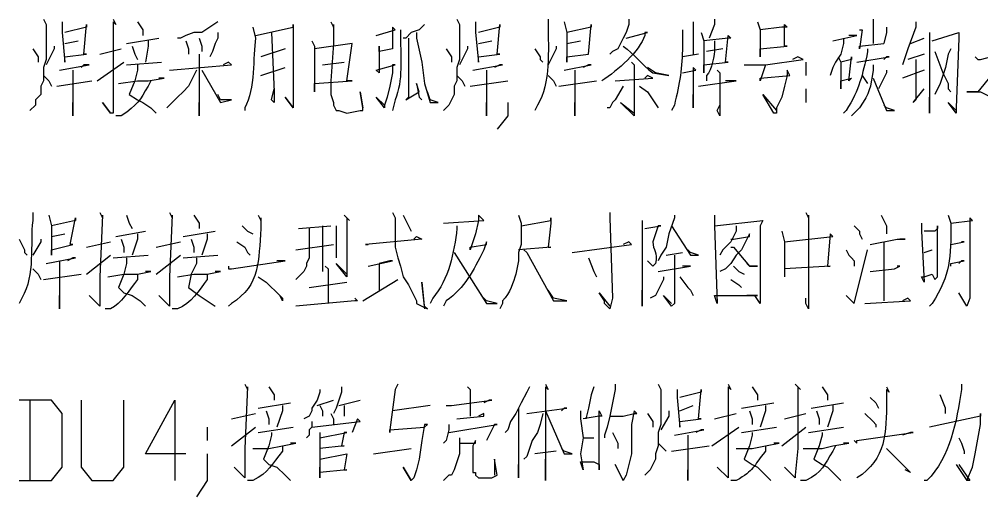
# Model space of a CAD drawing. Header units: millimetres. Extents: x -2210 to 6171, y -6737 to 5572.
# Drawn here: x 3926 to 4624, y 4319 to 4666 of the extents above; entities that cross this region are included whole.
import ezdxf

# ---------------------------------------------------------------- set-up
doc = ezdxf.new("R2010")
doc.units = ezdxf.units.MM
doc.layers.add('1', color=7, linetype='Continuous')

msp = doc.modelspace()

# ---------------------------------------------------------------- linework, layer by layer
at = {"layer": '1', "color": 0, "lineweight": 25}
for points in [[(3943.57, 4665.52), (3945.52, 4661.63), (3945.52, 4659.68), (3945.52, 4636.33), (3943.57, 4630.5), (3943.57, 4626.61), (3943.57, 4620.77), (3941.62, 4616.88), (3941.62, 4611.04), (3937.73, 4607.15), (3937.73, 4603.26), (3933.84, 4599.37)], [(3957.19, 4663.57), (3957.19, 4655.79), (3959.13, 4634.39), (3959.13, 4638.28), (3974.7, 4640.23), (3972.75, 4640.23), (3974.7, 4661.63), (3974.7, 4659.68), (3959.13, 4655.79)], [(3994.15, 4665.52), (3996.1, 4661.63), (3994.15, 4663.57), (3994.15, 4618.82), (3994.15, 4599.37), (3994.15, 4597.42), (3992.21, 4597.42), (3986.37, 4605.21), (3992.21, 4597.42)], [(4011.66, 4663.57), (4015.55, 4657.74), (4015.55, 4653.84)], [(4070.03, 4663.57), (4064.19, 4659.68), (4058.36, 4655.79), (4052.52, 4655.79), (4046.68, 4653.84), (4042.79, 4651.9), (4040.85, 4651.9)], [(4151.74, 4663.57), (4153.69, 4659.68), (4153.69, 4661.63), (4153.69, 4648.01), (4151.74, 4620.77), (4151.74, 4611.04), (4153.69, 4605.21), (4153.69, 4603.26), (4155.63, 4599.37), (4157.58, 4599.37), (4163.41, 4597.42), (4173.14, 4599.37), (4175.09, 4599.37), (4175.09, 4601.31), (4173.14, 4612.99), (4175.09, 4601.31)], [(4184.81, 4653.84), (4198.43, 4657.74), (4196.49, 4659.68), (4196.49, 4644.12), (4196.49, 4644.12), (4186.76, 4642.17), (4186.76, 4646.06), (4186.76, 4640.23), (4186.76, 4634.39), (4186.76, 4626.61), (4184.81, 4628.55), (4198.43, 4632.44), (4196.49, 4632.44), (4196.49, 4626.61), (4194.54, 4616.88), (4192.6, 4609.1), (4190.65, 4603.26), (4190.65, 4601.31), (4184.81, 4609.1), (4190.65, 4603.26)], [(4219.83, 4661.63), (4215.94, 4657.74), (4210.11, 4655.79), (4206.22, 4651.9), (4204.27, 4651.9)], [(4243.18, 4665.52), (4245.13, 4661.63), (4245.13, 4659.68), (4245.13, 4636.33), (4243.18, 4630.5), (4243.18, 4626.61), (4243.18, 4620.77), (4241.24, 4616.88), (4241.24, 4611.04), (4237.34, 4603.26), (4233.45, 4599.37)], [(4256.8, 4663.57), (4256.8, 4655.79), (4258.74, 4634.39), (4258.74, 4638.28), (4274.31, 4640.23), (4272.36, 4640.23), (4274.31, 4661.63), (4274.31, 4659.68), (4258.74, 4655.79)], [(4321, 4663.57), (4322.95, 4655.79), (4322.95, 4634.39), (4322.95, 4638.28), (4338.51, 4640.23), (4338.51, 4640.23), (4340.46, 4661.63), (4340.46, 4659.68), (4322.95, 4655.79)], [(4367.69, 4665.52), (4367.69, 4661.63), (4365.75, 4655.79), (4363.8, 4651.9), (4359.91, 4644.12), (4356.02, 4642.17), (4354.08, 4640.23)], [(4414.39, 4663.57), (4414.39, 4661.63), (4414.39, 4661.63), (4414.39, 4640.23)], [(4429.95, 4665.52), (4429.95, 4661.63), (4426.06, 4651.9)], [(4461.08, 4663.57), (4463.02, 4657.74), (4463.02, 4638.28), (4463.02, 4644.12), (4482.48, 4646.06), (4480.53, 4646.06), (4480.53, 4659.68), (4480.53, 4661.63), (4482.48, 4659.68), (4478.59, 4659.68), (4463.02, 4657.74)], [(4544.74, 4665.52), (4544.74, 4663.57), (4544.74, 4661.63), (4544.74, 4648.01)], [(4554.46, 4659.68), (4554.46, 4657.74), (4554.46, 4655.79), (4552.52, 4648.01)], [(4575.87, 4663.57), (4575.87, 4659.68), (4570.03, 4644.12), (4568.08, 4638.28), (4566.14, 4632.44)], [(4070.03, 4655.79), (4070.03, 4651.9), (4068.08, 4648.01), (4066.14, 4642.17), (4064.19, 4638.28)], [(4108.94, 4655.79), (4110.88, 4612.99), (4110.88, 4605.21), (4108.94, 4607.15), (4110.88, 4614.93)], [(4214, 4655.79), (4214, 4651.9), (4217.89, 4634.39), (4219.83, 4618.82), (4223.73, 4605.21), (4229.56, 4605.21), (4223.73, 4607.15), (4221.78, 4612.99)], [(4420.22, 4655.79), (4422.17, 4649.95), (4422.17, 4626.61), (4422.17, 4632.44), (4439.68, 4634.39), (4437.73, 4634.39), (4439.68, 4653.84), (4441.62, 4651.9), (4439.68, 4651.9), (4422.17, 4649.95)], [(4515.55, 4649.95), (4533.06, 4653.84), (4531.12, 4653.84), (4529.17, 4653.84), (4527.23, 4653.84)], [(4535.01, 4657.74), (4536.95, 4657.74), (4535.01, 4644.12), (4535.01, 4646.06), (4552.52, 4648.01)], [(4585.59, 4655.79), (4585.59, 4649.95), (4585.59, 4597.42), (4585.59, 4601.31), (4585.59, 4609.1)], [(4587.54, 4649.95), (4606.99, 4655.79), (4606.99, 4655.79), (4606.99, 4651.9), (4605.05, 4601.31), (4605.05, 4599.37), (4605.05, 4597.42), (4599.21, 4605.21), (4605.05, 4599.37)], [(3951.35, 4646.06), (3951.35, 4644.12), (3945.52, 4632.44)], [(3959.13, 4648.01), (3968.86, 4649.95)], [(4003.88, 4648.01), (4027.23, 4651.9)], [(4007.77, 4646.06), (4009.72, 4640.23), (4011.66, 4636.33)], [(4019.45, 4649.95), (4019.45, 4646.06), (4017.5, 4634.39)], [(4046.68, 4649.95), (4048.63, 4644.12), (4048.63, 4640.23)], [(4056.41, 4651.9), (4058.36, 4646.06), (4058.36, 4642.17)], [(4138.12, 4649.95), (4140.07, 4646.06), (4140.07, 4638.28), (4140.07, 4624.66), (4140.07, 4612.99), (4140.07, 4618.82), (4167.31, 4620.77), (4163.41, 4620.77), (4167.31, 4648.01), (4167.31, 4648.01), (4140.07, 4644.12)], [(4208.16, 4651.9), (4208.16, 4609.1), (4206.22, 4607.15), (4215.94, 4612.99), (4214, 4618.82), (4215.94, 4609.1), (4217.89, 4607.15)], [(4250.96, 4646.06), (4250.96, 4644.12), (4245.13, 4632.44)], [(4258.74, 4648.01), (4268.47, 4649.95)], [(4315.17, 4646.06), (4315.17, 4644.12), (4309.33, 4632.44)], [(4322.95, 4648.01), (4332.67, 4649.95)], [(4523.34, 4651.9), (4523.34, 4648.01), (4521.39, 4640.23), (4517.5, 4634.39), (4515.55, 4630.5), (4513.61, 4624.66)], [(4571.97, 4648.01), (4581.7, 4651.9)], [(4618.67, 4638.28), (4620.61, 4636.33), (4622.56, 4636.33), (4651.74, 4644.12), (4649.8, 4646.06), (4630.34, 4624.66), (4620.61, 4612.99), (4616.72, 4612.99), (4612.83, 4612.99), (4616.72, 4612.99), (4622.56, 4612.99), (4630.34, 4609.1), (4632.29, 4609.1), (4640.07, 4605.21), (4647.85, 4601.31), (4649.8, 4601.31), (4659.52, 4605.21), (4649.8, 4601.31), (4645.9, 4603.26)], [(3935.79, 4644.12), (3939.68, 4638.28), (3939.68, 4636.33), (3939.68, 4634.39)], [(3984.43, 4640.23), (3999.99, 4644.12)], [(4056.41, 4640.23), (4056.41, 4638.28), (4056.41, 4595.48), (4056.41, 4599.37), (4056.41, 4605.21)], [(4118.67, 4644.12), (4101.16, 4638.28)], [(4235.4, 4644.12), (4239.29, 4638.28), (4239.29, 4636.33), (4239.29, 4634.39)], [(4299.6, 4644.12), (4303.49, 4638.28), (4303.49, 4636.33), (4305.44, 4634.39)], [(4418.28, 4640.23), (4406.6, 4638.28)], [(4435.79, 4644.12), (4424.11, 4642.17)], [(4451.35, 4632.44), (4455.24, 4632.44), (4466.92, 4632.44), (4494.15, 4636.33), (4490.26, 4638.28), (4486.37, 4636.33)], [(4519.45, 4638.28), (4521.39, 4634.39), (4521.39, 4614.93), (4521.39, 4620.77), (4529.17, 4622.72), (4527.23, 4620.77), (4529.17, 4638.28), (4529.17, 4636.33), (4521.39, 4634.39)], [(4533.06, 4634.39), (4556.41, 4638.28), (4554.46, 4638.28), (4552.52, 4636.33)], [(4581.7, 4640.23), (4570.03, 4636.33)], [(4601.16, 4644.12), (4599.21, 4640.23), (4597.27, 4630.5), (4593.38, 4618.82), (4589.48, 4611.04)], [(4589.48, 4642.17), (4595.32, 4626.61), (4595.32, 4626.61), (4599.21, 4618.82), (4599.21, 4614.93), (4601.16, 4612.99)], [(3955.24, 4628.55), (3976.64, 4632.44), (3972.75, 4632.44), (3970.81, 4630.5)], [(3982.48, 4620.77), (4001.94, 4634.39)], [(4003.88, 4632.44), (4029.17, 4634.39)], [(4011.66, 4632.44), (4011.66, 4628.55), (4009.72, 4620.77), (4005.83, 4611.04), (4011.66, 4607.15), (4015.55, 4605.21), (4021.39, 4601.31), (4025.28, 4597.42)], [(4035.01, 4628.55), (4079.76, 4632.44), (4077.81, 4634.39), (4073.92, 4632.44)], [(4145.9, 4632.44), (4161.47, 4634.39)], [(4254.85, 4628.55), (4276.25, 4632.44), (4274.31, 4632.44), (4270.42, 4630.5)], [(4321, 4628.55), (4340.46, 4632.44), (4338.51, 4632.44), (4334.62, 4630.5)], [(4371.59, 4632.44), (4371.59, 4595.48), (4361.86, 4605.21), (4371.59, 4597.42)], [(4369.64, 4634.39), (4371.59, 4632.44)], [(4466.92, 4632.44), (4463.02, 4620.77), (4463.02, 4622.72), (4484.43, 4624.66), (4482.48, 4628.55), (4482.48, 4624.66), (4480.53, 4616.88), (4478.59, 4609.1), (4476.64, 4605.21), (4474.7, 4601.31), (4474.7, 4597.42), (4472.75, 4597.42), (4464.97, 4611.04), (4474.7, 4599.37)], [(4496.1, 4634.39), (4496.1, 4624.66)], [(4575.87, 4636.33), (4575.87, 4607.15), (4573.92, 4605.21), (4581.7, 4614.93)], [(3943.57, 4624.66), (3947.46, 4620.77), (3949.41, 4616.88)], [(3964.97, 4628.55), (3964.97, 4595.48), (3964.97, 4601.31), (3964.97, 4605.21)], [(4054.46, 4628.55), (4050.57, 4620.77), (4048.63, 4616.88), (4044.74, 4612.99), (4040.85, 4609.1), (4033.06, 4601.31)], [(4058.36, 4628.55), (4071.97, 4605.21), (4079.76, 4607.15), (4071.97, 4607.15), (4070.03, 4611.04)], [(4101.16, 4624.66), (4118.67, 4630.5)], [(4243.18, 4624.66), (4247.07, 4620.77), (4249.02, 4616.88)], [(4264.58, 4628.55), (4264.58, 4595.48), (4264.58, 4605.21)], [(4309.33, 4624.66), (4313.22, 4620.77), (4315.17, 4616.88)], [(4328.78, 4628.55), (4328.78, 4595.48), (4328.78, 4605.21)], [(4357.97, 4620.77), (4385.2, 4622.72), (4381.31, 4624.66), (4379.37, 4622.72)], [(4406.6, 4626.61), (4416.33, 4628.55), (4414.39, 4630.5), (4414.39, 4601.31), (4414.39, 4605.21), (4414.39, 4611.04)], [(4431.9, 4628.55), (4433.84, 4626.61), (4433.84, 4595.48), (4431.9, 4599.37), (4433.84, 4603.26)], [(4536.95, 4624.66), (4540.85, 4618.82)], [(4554.46, 4628.55), (4554.46, 4626.61), (4548.63, 4614.93)], [(4581.7, 4628.55), (4566.14, 4622.72)], [(3953.3, 4616.88), (3978.59, 4620.77)], [(3998.04, 4618.82), (4011.66, 4620.77), (4019.45, 4620.77), (4031.12, 4622.72), (4029.17, 4622.72), (4027.23, 4622.72)], [(4252.91, 4616.88), (4280.15, 4620.77)], [(4317.11, 4616.88), (4344.35, 4620.77)], [(4418.28, 4616.88), (4445.52, 4620.77), (4441.62, 4620.77), (4437.73, 4620.77)], [(4544.74, 4622.72), (4554.46, 4599.37), (4560.3, 4599.37), (4554.46, 4601.31), (4552.52, 4603.26)], [(4363.8, 4616.88), (4357.97, 4607.15), (4356.02, 4605.21), (4354.08, 4601.31), (4352.13, 4601.31), (4352.13, 4601.31)], [(4375.48, 4616.88), (4381.31, 4612.99), (4385.2, 4607.15), (4389.09, 4601.31)], [(4496.1, 4614.93), (4496.1, 4605.21)], [(4280.15, 4605.21), (4280.15, 4595.48), (4272.36, 4585.75)], [(3947.46, 4523.49), (3949.41, 4515.71), (3949.41, 4494.31), (3949.41, 4498.2), (3964.97, 4502.09), (3963.02, 4502.09), (3966.92, 4521.55), (3966.92, 4519.6), (3949.41, 4515.71)], [(3984.43, 4525.44), (3986.37, 4521.55), (3986.37, 4523.49), (3984.43, 4478.75), (3984.43, 4459.29), (3984.43, 4457.35), (3976.64, 4465.13), (3984.43, 4457.35)], [(4003.88, 4523.49), (4005.83, 4517.66), (4007.77, 4513.77)], [(4035.01, 4525.44), (4036.95, 4521.55), (4036.95, 4523.49), (4035.01, 4478.75), (4035.01, 4459.29), (4035.01, 4457.35), (4027.23, 4465.13), (4035.01, 4457.35)], [(4052.52, 4523.49), (4056.41, 4517.66), (4056.41, 4513.77)], [(4161.47, 4523.49), (4165.36, 4519.6), (4163.41, 4521.55), (4163.41, 4478.75), (4155.63, 4488.47), (4163.41, 4480.69)], [(4196.49, 4525.44), (4198.43, 4521.55), (4198.43, 4515.71), (4198.43, 4507.93), (4198.43, 4500.15), (4200.38, 4492.37), (4202.32, 4486.53), (4204.27, 4478.75), (4208.16, 4472.91), (4212.05, 4465.13), (4214, 4461.24), (4214, 4459.29), (4217.89, 4457.35), (4221.78, 4455.4), (4219.83, 4457.35), (4217.89, 4474.86), (4219.83, 4455.4)], [(4204.27, 4523.49), (4206.22, 4519.6), (4208.16, 4515.71), (4210.11, 4511.82)], [(4289.87, 4515.71), (4311.27, 4519.6), (4311.27, 4521.55), (4311.27, 4517.66), (4309.33, 4500.15), (4311.27, 4500.15), (4311.27, 4500.15), (4287.93, 4498.2)], [(4354.08, 4525.44), (4354.08, 4521.55), (4356.02, 4463.18), (4356.02, 4463.18), (4354.08, 4455.4), (4350.18, 4459.29), (4350.18, 4461.24), (4346.29, 4467.07), (4354.08, 4457.35)], [(4400.77, 4523.49), (4400.77, 4521.55), (4396.88, 4509.88), (4394.93, 4500.15), (4391.04, 4494.31), (4389.09, 4490.42)], [(4429.95, 4523.49), (4429.95, 4515.71), (4431.9, 4459.29), (4429.95, 4465.13), (4461.08, 4465.13), (4459.13, 4465.13), (4453.3, 4465.13)], [(4496.1, 4525.44), (4498.04, 4521.55), (4498.04, 4523.49), (4498.04, 4455.4), (4496.1, 4459.29), (4496.1, 4463.18)], [(4550.57, 4523.49), (4552.52, 4519.6), (4554.46, 4515.71), (4554.46, 4513.77), (4554.46, 4509.88)], [(4601.16, 4517.66), (4601.16, 4517.66), (4616.72, 4519.6), (4614.78, 4521.55), (4614.78, 4517.66), (4614.78, 4476.8), (4614.78, 4463.18), (4612.83, 4457.35), (4606.99, 4467.07)], [(4087.54, 4515.71), (4087.54, 4515.71), (4091.43, 4511.82), (4095.32, 4509.88)], [(4136.18, 4513.77), (4136.18, 4496.26), (4136.18, 4492.37), (4134.23, 4488.47), (4134.23, 4486.53), (4132.29, 4482.64), (4130.34, 4480.69), (4128.39, 4478.75), (4126.45, 4476.8)], [(4128.39, 4513.77), (4151.74, 4515.71)], [(4145.9, 4515.71), (4145.9, 4482.64)], [(4155.63, 4515.71), (4155.63, 4492.37)], [(4377.42, 4519.6), (4377.42, 4457.35), (4377.42, 4463.18), (4377.42, 4469.02)], [(4398.82, 4515.71), (4412.44, 4494.31), (4418.28, 4494.31), (4412.44, 4496.26), (4410.5, 4498.2)], [(4429.95, 4515.71), (4464.97, 4519.6), (4464.97, 4519.6), (4463.02, 4515.71), (4463.02, 4465.13), (4463.02, 4459.29), (4459.13, 4465.13)], [(4445.52, 4515.71), (4445.52, 4511.82), (4441.62, 4504.04), (4435.79, 4498.2), (4433.84, 4494.31)], [(4531.12, 4515.71), (4535.01, 4511.82), (4535.01, 4509.88), (4536.95, 4505.98)], [(4579.76, 4517.66), (4579.76, 4511.82), (4581.7, 4474.86), (4579.76, 4478.75), (4581.7, 4478.75), (4587.54, 4480.69), (4589.48, 4476.8), (4591.43, 4478.75), (4591.43, 4496.26), (4591.43, 4515.71), (4591.43, 4513.77), (4589.48, 4511.82), (4581.7, 4511.82)], [(3926.06, 4505.98), (3929.95, 4498.2), (3929.95, 4496.26), (3931.9, 4494.31)], [(3941.62, 4505.98), (3941.62, 4504.04), (3935.79, 4494.31)], [(3949.41, 4507.93), (3959.13, 4509.88)], [(3996.1, 4507.93), (4017.5, 4511.82)], [(3999.99, 4505.98), (4001.94, 4500.15), (4001.94, 4496.26)], [(4011.66, 4509.88), (4011.66, 4505.98), (4007.77, 4494.31)], [(4044.74, 4507.93), (4068.08, 4511.82)], [(4050.57, 4505.98), (4052.52, 4500.15), (4052.52, 4496.26)], [(4062.25, 4509.88), (4062.25, 4505.98), (4058.36, 4494.31)], [(4212.05, 4505.98), (4214, 4507.93), (4217.89, 4505.98), (4177.03, 4502.09), (4178.98, 4502.09)], [(4441.62, 4505.98), (4443.57, 4505.98), (4455.24, 4507.93), (4455.24, 4509.88), (4449.41, 4498.2), (4445.52, 4494.31), (4441.62, 4488.47), (4437.73, 4484.58), (4433.84, 4482.64)], [(4478.59, 4511.82), (4480.53, 4504.04), (4480.53, 4484.58), (4480.53, 4478.75)], [(4480.53, 4504.04), (4515.55, 4507.93), (4513.61, 4509.88), (4511.66, 4486.53), (4513.61, 4486.53), (4480.53, 4484.58)], [(4542.79, 4502.09), (4562.25, 4505.98), (4568.08, 4505.98), (4566.14, 4505.98), (4564.19, 4505.98)], [(3974.7, 4500.15), (3992.21, 4504.04)], [(4025.28, 4500.15), (4042.79, 4504.04)], [(4083.65, 4504.04), (4089.48, 4500.15), (4091.43, 4496.26), (4093.38, 4494.31)], [(4126.45, 4498.2), (4153.69, 4502.09)], [(4326.84, 4496.26), (4369.64, 4502.09), (4367.69, 4504.04), (4363.8, 4502.09)], [(4441.62, 4500.15), (4443.57, 4500.15), (4455.24, 4486.53), (4461.08, 4486.53), (4455.24, 4486.53), (4453.3, 4488.47)], [(4552.52, 4504.04), (4552.52, 4461.24)], [(4601.16, 4502.09), (4601.16, 4502.09), (4610.88, 4504.04), (4610.88, 4504.04), (4608.94, 4504.04)], [(3945.52, 4488.47), (3966.92, 4492.37), (3964.97, 4492.37), (3961.08, 4490.42)], [(3974.7, 4480.69), (3992.21, 4494.31)], [(3994.15, 4492.37), (4019.45, 4494.31)], [(4003.88, 4492.37), (4003.88, 4488.47), (4001.94, 4480.69), (3998.04, 4470.96), (4001.94, 4467.07), (4007.77, 4465.13), (4013.61, 4461.24), (4017.5, 4457.35)], [(4025.28, 4480.69), (4042.79, 4494.31)], [(4044.74, 4492.37), (4070.03, 4494.31)], [(4054.46, 4492.37), (4054.46, 4488.47), (4050.57, 4480.69), (4048.63, 4470.96), (4056.41, 4465.13), (4062.25, 4461.24), (4068.08, 4457.35)], [(4241.24, 4496.26), (4264.58, 4459.29), (4272.36, 4459.29), (4264.58, 4461.24), (4264.58, 4461.24), (4260.69, 4465.13)], [(4291.82, 4498.2), (4293.76, 4496.26), (4313.22, 4461.24), (4313.22, 4461.24), (4322.95, 4461.24), (4322.95, 4461.24), (4313.22, 4463.18), (4309.33, 4469.02)], [(4338.51, 4492.37), (4342.4, 4482.64), (4344.35, 4478.75)], [(4400.77, 4494.31), (4400.77, 4463.18), (4400.77, 4459.29), (4398.82, 4457.35), (4392.99, 4465.13), (4398.82, 4459.29)], [(4394.93, 4494.31), (4406.6, 4496.26)], [(4525.28, 4498.2), (4527.23, 4494.31), (4529.17, 4492.37), (4531.12, 4490.42), (4531.12, 4486.53)], [(4525.28, 4465.13), (4531.12, 4459.29), (4540.85, 4498.2)], [(4581.7, 4496.26), (4587.54, 4498.2), (4587.54, 4498.2)], [(3955.24, 4490.42), (3955.24, 4455.4), (3955.24, 4465.13)], [(4077.81, 4486.53), (4077.81, 4484.58), (4079.76, 4484.58), (4118.67, 4490.42), (4116.72, 4490.42), (4112.83, 4490.42)], [(4147.85, 4486.53), (4149.8, 4484.58), (4149.8, 4459.29)], [(4178.98, 4486.53), (4196.49, 4490.42), (4194.54, 4490.42), (4186.76, 4488.47), (4186.76, 4484.58), (4186.76, 4469.02)], [(4389.09, 4482.64), (4412.44, 4486.53), (4410.5, 4486.53), (4406.6, 4486.53)], [(4443.57, 4486.53), (4447.46, 4482.64), (4451.35, 4480.69)], [(4542.79, 4482.64), (4560.3, 4484.58), (4564.19, 4486.53), (4562.25, 4486.53)], [(4601.16, 4486.53), (4601.16, 4488.47), (4610.88, 4490.42), (4608.94, 4490.42), (4606.99, 4488.47)], [(3935.79, 4484.58), (3939.68, 4480.69), (3941.62, 4476.8)], [(3943.57, 4476.8), (3970.81, 4480.69)], [(3990.26, 4478.75), (4001.94, 4480.69), (4011.66, 4480.69), (4021.39, 4482.64), (4021.39, 4482.64), (4017.5, 4482.64)], [(4040.85, 4478.75), (4052.52, 4480.69), (4062.25, 4480.69), (4071.97, 4482.64), (4071.97, 4482.64), (4068.08, 4482.64)], [(4099.21, 4478.75), (4105.05, 4474.86), (4114.78, 4465.13), (4116.72, 4463.18), (4116.72, 4461.24), (4114.78, 4465.13)], [(4392.99, 4478.75), (4392.99, 4476.8), (4389.09, 4469.02), (4387.15, 4465.13), (4383.26, 4463.18)], [(4404.66, 4478.75), (4410.5, 4470.96), (4412.44, 4469.02), (4414.39, 4465.13)], [(4136.18, 4470.96), (4163.41, 4474.86)], [(4175.09, 4461.24), (4200.38, 4476.8)], [(4441.62, 4476.8), (4447.46, 4472.91), (4449.41, 4470.96)], [(4169.25, 4463.18), (4171.2, 4461.24), (4169.25, 4461.24), (4126.45, 4457.35)], [(4538.9, 4459.29), (4571.97, 4461.24), (4570.03, 4463.18), (4566.14, 4461.24)], [(4089.48, 4400.93), (4091.43, 4397.03), (4091.43, 4398.98), (4089.48, 4354.23), (4089.48, 4334.78), (4089.48, 4332.83), (4089.48, 4332.83), (4081.7, 4340.61), (4089.48, 4332.83)], [(4106.99, 4398.98), (4110.88, 4393.14), (4110.88, 4389.25)], [(4143.96, 4397.03), (4143.96, 4395.09), (4142.01, 4389.25), (4138.12, 4383.42), (4138.12, 4381.47), (4136.18, 4377.58), (4132.29, 4375.63)], [(4159.52, 4398.98), (4159.52, 4395.09), (4157.58, 4389.25), (4155.63, 4383.42), (4153.69, 4379.52)], [(4200.38, 4400.93), (4198.43, 4397.03), (4194.54, 4367.85), (4194.54, 4365.91), (4194.54, 4367.85), (4219.83, 4369.8), (4221.78, 4371.74), (4219.83, 4371.74), (4217.89, 4360.07), (4215.94, 4346.45), (4214, 4338.67), (4212.05, 4332.83), (4210.11, 4330.89), (4204.27, 4340.61), (4210.11, 4330.89)], [(4250.96, 4398.98), (4252.91, 4397.03), (4252.91, 4377.58)], [(4295.71, 4398.98), (4293.76, 4395.09), (4289.87, 4387.31), (4285.98, 4379.52), (4282.09, 4373.69), (4280.15, 4367.85), (4278.2, 4365.91)], [(4307.38, 4400.93), (4309.33, 4397.03), (4307.38, 4398.98), (4307.38, 4330.89), (4307.38, 4346.45)], [(4342.4, 4398.98), (4340.46, 4393.14), (4338.51, 4383.42), (4336.57, 4375.63)], [(4357.97, 4400.93), (4357.97, 4397.03), (4356.02, 4387.31), (4354.08, 4377.58), (4352.13, 4369.8), (4350.18, 4363.96), (4350.18, 4362.02)], [(4389.09, 4400.93), (4391.04, 4397.03), (4391.04, 4395.09), (4391.04, 4371.74), (4389.09, 4365.91), (4389.09, 4362.02), (4389.09, 4356.18), (4387.15, 4350.34), (4387.15, 4346.45), (4383.26, 4338.67), (4379.37, 4334.78)], [(4402.71, 4397.03), (4402.71, 4391.2), (4404.66, 4369.8), (4404.66, 4373.69), (4420.22, 4375.63), (4418.28, 4375.63), (4420.22, 4397.03), (4420.22, 4395.09), (4404.66, 4391.2)], [(4439.68, 4400.93), (4441.62, 4397.03), (4439.68, 4398.98), (4439.68, 4354.23), (4439.68, 4334.78), (4439.68, 4332.83), (4431.9, 4340.61), (4439.68, 4332.83)], [(4457.19, 4398.98), (4461.08, 4393.14), (4461.08, 4389.25)], [(4488.32, 4400.93), (4492.21, 4397.03), (4490.26, 4398.98), (4490.26, 4354.23), (4488.32, 4334.78), (4488.32, 4332.83), (4480.53, 4340.61), (4488.32, 4332.83)], [(4507.77, 4398.98), (4511.66, 4393.14), (4511.66, 4389.25)], [(3926.06, 4330.89), (3949.41, 4330.89), (3957.19, 4340.61), (3957.19, 4379.52), (3949.41, 4389.25), (3926.06, 4389.25)], [(3933.84, 4389.25), (3933.84, 4330.89)], [(3970.81, 4389.25), (3970.81, 4340.61), (3978.59, 4330.89), (3994.15, 4330.89), (4001.94, 4340.61), (4001.94, 4389.25)], [(4046.68, 4350.34), (4017.5, 4350.34), (4038.9, 4389.25), (4038.9, 4330.89)], [(4099.21, 4383.42), (4122.56, 4387.31)], [(4142.01, 4385.36), (4153.69, 4389.25)], [(4157.58, 4385.36), (4173.14, 4389.25)], [(4235.4, 4385.36), (4239.29, 4385.36), (4268.47, 4389.25), (4266.53, 4389.25), (4262.64, 4387.31)], [(4449.41, 4383.42), (4472.75, 4387.31)], [(4499.99, 4383.42), (4523.34, 4387.31)], [(4542.79, 4391.2), (4542.79, 4391.2), (4546.68, 4387.31), (4548.63, 4383.42)], [(4597.27, 4379.52), (4597.27, 4383.42), (4593.38, 4393.14)], [(4105.05, 4381.47), (4106.99, 4375.63), (4106.99, 4371.74)], [(4116.72, 4385.36), (4116.72, 4381.47), (4112.83, 4369.8)], [(4143.96, 4385.36), (4145.9, 4381.47), (4145.9, 4377.58)], [(4161.47, 4385.36), (4161.47, 4381.47), (4161.47, 4377.58)], [(4223.73, 4385.36), (4196.49, 4381.47)], [(4287.93, 4383.42), (4287.93, 4332.83), (4287.93, 4336.72), (4287.93, 4342.56)], [(4293.76, 4379.52), (4322.95, 4383.42), (4321, 4383.42), (4319.06, 4381.47)], [(4307.38, 4381.47), (4321, 4350.34), (4326.84, 4350.34), (4326.84, 4350.34), (4321, 4352.29), (4319.06, 4354.23)], [(4332.67, 4381.47), (4332.67, 4375.63), (4334.62, 4362.02), (4332.67, 4350.34), (4334.62, 4338.67), (4332.67, 4344.51), (4342.4, 4344.51), (4346.29, 4342.56), (4346.29, 4338.67), (4346.29, 4354.23), (4346.29, 4377.58), (4346.29, 4381.47), (4348.24, 4377.58), (4346.29, 4377.58), (4334.62, 4375.63)], [(4354.08, 4377.58), (4363.8, 4377.58), (4371.59, 4379.52), (4373.53, 4379.52), (4371.59, 4381.47), (4369.64, 4371.74), (4369.64, 4362.02), (4369.64, 4350.34), (4367.69, 4342.56), (4365.75, 4334.78), (4363.8, 4330.89), (4357.97, 4342.56), (4363.8, 4330.89)], [(4396.88, 4381.47), (4396.88, 4377.58), (4391.04, 4367.85)], [(4404.66, 4381.47), (4414.39, 4385.36)], [(4455.24, 4381.47), (4457.19, 4375.63), (4457.19, 4371.74)], [(4466.92, 4385.36), (4466.92, 4381.47), (4463.02, 4369.8)], [(4503.88, 4381.47), (4505.83, 4375.63), (4505.83, 4371.74)], [(4515.55, 4385.36), (4515.55, 4381.47), (4511.66, 4369.8)], [(4079.76, 4375.63), (4097.27, 4379.52)], [(4138.12, 4373.69), (4138.12, 4369.8), (4136.18, 4367.85), (4136.18, 4363.96), (4134.23, 4362.02)], [(4138.12, 4369.8), (4173.14, 4373.69), (4171.2, 4375.63), (4167.31, 4365.91)], [(4151.74, 4379.52), (4153.69, 4375.63), (4153.69, 4371.74)], [(4243.18, 4375.63), (4262.64, 4377.58), (4262.64, 4379.52), (4258.74, 4377.58)], [(4305.44, 4379.52), (4303.49, 4371.74), (4301.55, 4365.91), (4297.66, 4360.07), (4295.71, 4354.23), (4293.76, 4348.4), (4291.82, 4346.45)], [(4381.31, 4379.52), (4385.2, 4373.69), (4385.2, 4371.74), (4385.2, 4369.8)], [(4429.95, 4375.63), (4445.52, 4379.52)], [(4480.53, 4375.63), (4496.1, 4379.52)], [(4538.9, 4379.52), (4544.74, 4373.69), (4546.68, 4371.74), (4546.68, 4369.8)], [(4605.05, 4342.56), (4612.83, 4330.89), (4612.83, 4330.89), (4616.72, 4340.61), (4618.67, 4350.34), (4622.56, 4371.74), (4622.56, 4379.52), (4622.56, 4377.58), (4585.59, 4369.8)], [(4062.25, 4369.8), (4062.25, 4360.07)], [(4079.76, 4356.18), (4097.27, 4369.8)], [(4099.21, 4365.91), (4124.5, 4369.8)], [(4237.34, 4371.74), (4237.34, 4367.85), (4235.4, 4360.07), (4233.45, 4358.12)], [(4237.34, 4365.91), (4272.36, 4371.74), (4270.42, 4371.74), (4264.58, 4360.07)], [(4400.77, 4363.96), (4422.17, 4367.85), (4420.22, 4367.85), (4416.33, 4365.91)], [(4428.01, 4356.18), (4447.46, 4369.8)], [(4449.41, 4365.91), (4474.7, 4369.8)], [(4478.59, 4356.18), (4496.1, 4369.8)], [(4498.04, 4365.91), (4523.34, 4369.8)], [(4108.94, 4365.91), (4108.94, 4363.96), (4106.99, 4356.18), (4103.1, 4346.45), (4106.99, 4342.56), (4112.83, 4340.61), (4118.67, 4334.78), (4122.56, 4330.89)], [(4143.96, 4365.91), (4143.96, 4363.96), (4143.96, 4350.34), (4143.96, 4332.83), (4143.96, 4334.78), (4143.96, 4340.61)], [(4143.96, 4362.02), (4163.41, 4365.91), (4161.47, 4365.91), (4159.52, 4356.18), (4161.47, 4356.18), (4143.96, 4354.23)], [(4245.13, 4362.02), (4245.13, 4358.12), (4245.13, 4350.34), (4243.18, 4344.51), (4241.24, 4338.67), (4239.29, 4334.78), (4237.34, 4334.78), (4233.45, 4330.89)], [(4245.13, 4358.12), (4256.8, 4358.12), (4256.8, 4360.07), (4254.85, 4356.18), (4254.85, 4336.72), (4256.8, 4336.72), (4256.8, 4334.78), (4258.74, 4332.83), (4260.69, 4332.83), (4266.53, 4332.83), (4268.47, 4332.83), (4272.36, 4334.78), (4270.42, 4346.45), (4270.42, 4334.78)], [(4334.62, 4362.02), (4342.4, 4362.02)], [(4356.02, 4365.91), (4359.91, 4358.12), (4359.91, 4356.18), (4359.91, 4354.23)], [(4410.5, 4363.96), (4410.5, 4330.89), (4410.5, 4334.78), (4410.5, 4338.67)], [(4457.19, 4365.91), (4457.19, 4363.96), (4455.24, 4356.18), (4451.35, 4346.45), (4457.19, 4342.56), (4461.08, 4340.61), (4466.92, 4334.78), (4470.81, 4330.89)], [(4507.77, 4365.91), (4507.77, 4363.96), (4505.83, 4356.18), (4501.94, 4346.45), (4507.77, 4342.56), (4511.66, 4340.61), (4517.5, 4334.78), (4521.39, 4330.89)], [(4531.12, 4360.07), (4533.06, 4358.12), (4533.06, 4360.07), (4573.92, 4365.91), (4571.97, 4365.91), (4566.14, 4363.96)], [(4606.99, 4362.02), (4608.94, 4358.12), (4610.88, 4352.29), (4610.88, 4350.34)], [(4095.32, 4354.23), (4106.99, 4354.23), (4116.72, 4356.18), (4126.45, 4358.12), (4126.45, 4358.12), (4122.56, 4358.12)], [(4182.87, 4350.34), (4210.11, 4354.23)], [(4315.17, 4352.29), (4299.6, 4350.34)], [(4389.09, 4358.12), (4392.99, 4354.23), (4394.93, 4352.29)], [(4398.82, 4352.29), (4426.06, 4356.18)], [(4445.52, 4354.23), (4457.19, 4354.23), (4466.92, 4356.18), (4476.64, 4358.12), (4474.7, 4358.12), (4472.75, 4358.12)], [(4494.15, 4354.23), (4507.77, 4354.23), (4515.55, 4356.18), (4527.23, 4358.12), (4525.28, 4358.12), (4523.34, 4358.12)], [(4554.46, 4354.23), (4560.3, 4348.4), (4564.19, 4344.51), (4568.08, 4340.61), (4570.03, 4338.67), (4571.97, 4336.72), (4568.08, 4338.67)], [(4062.25, 4350.34), (4062.25, 4330.89), (4054.46, 4319.21)], [(4143.96, 4346.45), (4163.41, 4350.34), (4163.41, 4350.34), (4161.47, 4338.67), (4163.41, 4338.67), (4143.96, 4336.72)], [(4606.99, 4342.56), (4614.78, 4330.89), (4612.83, 4330.89)]]:
    msp.add_lwpolyline(points, dxfattribs=at)
for points, knots in [([(4095.32, 4659.68), (4095.32, 4659.68), (4097.27, 4651.9), (4097.27, 4651.9), (4095.32, 4638.28), (4097.27, 4614.93), (4089.48, 4601.31), (4089.48, 4601.31), (4089.48, 4599.37), (4089.48, 4599.37)], [0, 0, 0, 0, 1, 1, 1, 2, 2, 2, 3, 3, 3, 3]), ([(4097.27, 4653.84), (4097.27, 4653.84), (4124.5, 4659.68), (4124.5, 4659.68), (4124.5, 4659.68), (4124.5, 4661.63), (4124.5, 4661.63), (4124.5, 4661.63), (4124.5, 4653.84), (4124.5, 4653.84), (4124.5, 4636.33), (4124.5, 4620.77), (4124.5, 4603.26), (4124.5, 4603.26), (4124.5, 4601.31), (4124.5, 4601.31), (4124.5, 4601.31), (4118.67, 4609.1), (4118.67, 4609.1), (4118.67, 4609.1), (4124.5, 4601.31), (4124.5, 4601.31)], [0, 0, 0, 0, 1, 1, 1, 2, 2, 2, 3, 3, 3, 4, 4, 4, 5, 5, 5, 6, 6, 6, 7, 7, 7, 7]), ([(4309.33, 4665.52), (4309.33, 4665.52), (4309.33, 4661.63), (4309.33, 4661.63), (4309.33, 4644.12), (4311.27, 4618.82), (4301.55, 4603.26), (4301.55, 4603.26), (4299.6, 4599.37), (4299.6, 4599.37)], [0, 0, 0, 0, 1, 1, 1, 2, 2, 2, 3, 3, 3, 3]), ([(4202.32, 4657.74), (4202.32, 4657.74), (4202.32, 4651.9), (4202.32, 4651.9), (4202.32, 4638.28), (4204.27, 4620.77), (4198.43, 4607.15), (4198.43, 4607.15), (4196.49, 4599.37), (4196.49, 4599.37)], [0, 0, 0, 0, 1, 1, 1, 2, 2, 2, 3, 3, 3, 3]), ([(4365.75, 4651.9), (4365.75, 4651.9), (4381.31, 4655.79), (4381.31, 4655.79), (4381.31, 4655.79), (4379.37, 4655.79), (4379.37, 4655.79), (4379.37, 4655.79), (4379.37, 4653.84), (4379.37, 4653.84), (4375.48, 4642.17), (4359.91, 4628.55), (4348.24, 4620.77), (4348.24, 4620.77), (4348.24, 4620.77), (4348.24, 4620.77)], [0, 0, 0, 0, 1, 1, 1, 2, 2, 2, 3, 3, 3, 4, 4, 4, 5, 5, 5, 5]), ([(4406.6, 4657.74), (4406.6, 4657.74), (4406.6, 4655.79), (4406.6, 4655.79), (4406.6, 4655.79), (4406.6, 4655.79), (4406.6, 4655.79), (4406.6, 4655.79), (4406.6, 4646.06), (4406.6, 4646.06), (4406.6, 4630.5), (4404.66, 4618.82), (4400.77, 4603.26), (4400.77, 4603.26), (4398.82, 4599.37), (4398.82, 4599.37)], [0, 0, 0, 0, 1, 1, 1, 2, 2, 2, 3, 3, 3, 4, 4, 4, 5, 5, 5, 5]), ([(4363.8, 4646.06), (4363.8, 4646.06), (4363.8, 4646.06), (4363.8, 4646.06), (4371.59, 4640.23), (4377.42, 4632.44), (4385.2, 4626.61), (4385.2, 4626.61), (4396.88, 4624.66), (4396.88, 4624.66), (4396.88, 4624.66), (4387.15, 4626.61), (4387.15, 4626.61), (4387.15, 4626.61), (4381.31, 4630.5), (4381.31, 4630.5)], [0, 0, 0, 0, 1, 1, 1, 2, 2, 2, 3, 3, 3, 4, 4, 4, 5, 5, 5, 5]), ([(4429.95, 4649.95), (4429.95, 4649.95), (4429.95, 4644.12), (4429.95, 4644.12), (4429.95, 4640.23), (4428.01, 4628.55), (4424.11, 4624.66), (4424.11, 4624.66), (4424.11, 4620.77), (4424.11, 4620.77)], [0, 0, 0, 0, 1, 1, 1, 2, 2, 2, 3, 3, 3, 3]), ([(4540.85, 4644.12), (4540.85, 4644.12), (4540.85, 4642.17), (4540.85, 4642.17), (4536.95, 4624.66), (4535.01, 4614.93), (4525.28, 4599.37), (4525.28, 4599.37), (4523.34, 4597.42), (4523.34, 4597.42)], [0, 0, 0, 0, 1, 1, 1, 2, 2, 2, 3, 3, 3, 3]), ([(4544.74, 4632.44), (4544.74, 4632.44), (4544.74, 4628.55), (4544.74, 4628.55), (4542.79, 4614.93), (4542.79, 4612.99), (4535.01, 4601.31), (4535.01, 4601.31), (4529.17, 4595.48), (4529.17, 4595.48)], [0, 0, 0, 0, 1, 1, 1, 2, 2, 2, 3, 3, 3, 3]), ([(4021.39, 4620.77), (4021.39, 4620.77), (4019.45, 4616.88), (4019.45, 4616.88), (4013.61, 4607.15), (4011.66, 4603.26), (3999.99, 4595.48), (3999.99, 4595.48), (3996.1, 4595.48), (3996.1, 4595.48)], [0, 0, 0, 0, 1, 1, 1, 2, 2, 2, 3, 3, 3, 3]), ([(3935.79, 4525.44), (3935.79, 4525.44), (3935.79, 4521.55), (3935.79, 4521.55), (3935.79, 4521.55), (3935.79, 4519.6), (3935.79, 4519.6), (3933.84, 4502.09), (3937.73, 4480.69), (3928.01, 4463.18), (3928.01, 4463.18), (3926.06, 4459.29), (3926.06, 4459.29)], [0, 0, 0, 0, 1, 1, 1, 2, 2, 2, 3, 3, 3, 4, 4, 4, 4]), ([(4099.21, 4523.49), (4099.21, 4523.49), (4101.16, 4519.6), (4101.16, 4519.6), (4101.16, 4519.6), (4101.16, 4521.55), (4101.16, 4521.55), (4101.16, 4521.55), (4101.16, 4513.77), (4101.16, 4513.77), (4099.21, 4490.42), (4101.16, 4472.91), (4079.76, 4459.29), (4079.76, 4459.29), (4077.81, 4457.35), (4077.81, 4457.35)], [0, 0, 0, 0, 1, 1, 1, 2, 2, 2, 3, 3, 3, 4, 4, 4, 5, 5, 5, 5]), ([(4233.45, 4517.66), (4233.45, 4517.66), (4262.64, 4519.6), (4262.64, 4519.6), (4262.64, 4519.6), (4258.74, 4523.49), (4258.74, 4523.49), (4258.74, 4523.49), (4258.74, 4519.6), (4258.74, 4519.6), (4258.74, 4519.6), (4256.8, 4509.88), (4256.8, 4509.88), (4256.8, 4509.88), (4252.91, 4498.2), (4252.91, 4498.2), (4252.91, 4498.2), (4252.91, 4500.15), (4252.91, 4500.15), (4252.91, 4500.15), (4252.91, 4500.15), (4252.91, 4500.15), (4252.91, 4500.15), (4264.58, 4502.09), (4264.58, 4502.09), (4264.58, 4502.09), (4264.58, 4504.04), (4264.58, 4504.04), (4264.58, 4504.04), (4262.64, 4498.2), (4262.64, 4498.2), (4254.85, 4482.64), (4249.02, 4470.96), (4235.4, 4461.24), (4235.4, 4461.24), (4233.45, 4457.35), (4233.45, 4457.35)], [0, 0, 0, 0, 1, 1, 1, 2, 2, 2, 3, 3, 3, 4, 4, 4, 5, 5, 5, 6, 6, 6, 7, 7, 7, 8, 8, 8, 9, 9, 9, 10, 10, 10, 11, 11, 11, 12, 12, 12, 12]), ([(4287.93, 4523.49), (4287.93, 4523.49), (4289.87, 4517.66), (4289.87, 4517.66), (4289.87, 4517.66), (4289.87, 4513.77), (4289.87, 4513.77), (4289.87, 4513.77), (4289.87, 4507.93), (4289.87, 4507.93), (4289.87, 4507.93), (4289.87, 4502.09), (4289.87, 4502.09), (4289.87, 4502.09), (4287.93, 4496.26), (4287.93, 4496.26), (4287.93, 4496.26), (4287.93, 4490.42), (4287.93, 4490.42), (4287.93, 4490.42), (4285.98, 4480.69), (4285.98, 4480.69), (4284.04, 4474.86), (4282.09, 4467.07), (4276.25, 4461.24), (4276.25, 4461.24), (4276.25, 4459.29), (4276.25, 4459.29), (4276.25, 4459.29), (4274.31, 4455.4), (4274.31, 4455.4)], [0, 0, 0, 0, 1, 1, 1, 2, 2, 2, 3, 3, 3, 4, 4, 4, 5, 5, 5, 6, 6, 6, 7, 7, 7, 8, 8, 8, 9, 9, 9, 10, 10, 10, 10]), ([(4599.21, 4523.49), (4599.21, 4523.49), (4601.16, 4517.66), (4601.16, 4517.66), (4601.16, 4492.37), (4601.16, 4480.69), (4587.54, 4459.29), (4587.54, 4459.29), (4585.59, 4457.35), (4585.59, 4457.35)], [0, 0, 0, 0, 1, 1, 1, 2, 2, 2, 3, 3, 3, 3]), ([(4243.18, 4515.71), (4243.18, 4515.71), (4243.18, 4513.77), (4243.18, 4513.77), (4241.24, 4496.26), (4237.34, 4476.8), (4225.67, 4463.18), (4225.67, 4463.18), (4223.73, 4459.29), (4223.73, 4459.29)], [0, 0, 0, 0, 1, 1, 1, 2, 2, 2, 3, 3, 3, 3]), ([(4379.37, 4513.77), (4379.37, 4513.77), (4391.04, 4515.71), (4391.04, 4515.71), (4391.04, 4515.71), (4389.09, 4515.71), (4389.09, 4515.71), (4389.09, 4515.71), (4385.2, 4504.04), (4385.2, 4504.04), (4385.2, 4498.2), (4389.09, 4496.26), (4387.15, 4488.47), (4387.15, 4488.47), (4385.2, 4486.53), (4385.2, 4486.53), (4385.2, 4486.53), (4385.2, 4486.53), (4385.2, 4486.53), (4385.2, 4486.53), (4381.31, 4490.42), (4381.31, 4490.42)], [0, 0, 0, 0, 1, 1, 1, 2, 2, 2, 3, 3, 3, 4, 4, 4, 5, 5, 5, 6, 6, 6, 7, 7, 7, 7]), ([(4011.66, 4480.69), (4011.66, 4480.69), (4011.66, 4476.8), (4011.66, 4476.8), (4005.83, 4469.02), (3999.99, 4459.29), (3992.21, 4455.4), (3992.21, 4455.4), (3988.32, 4455.4), (3988.32, 4455.4)], [0, 0, 0, 0, 1, 1, 1, 2, 2, 2, 3, 3, 3, 3]), ([(4062.25, 4480.69), (4062.25, 4480.69), (4062.25, 4476.8), (4062.25, 4476.8), (4056.41, 4469.02), (4050.57, 4459.29), (4040.85, 4455.4), (4040.85, 4455.4), (4036.95, 4455.4), (4036.95, 4455.4)], [0, 0, 0, 0, 1, 1, 1, 2, 2, 2, 3, 3, 3, 3]), ([(4554.46, 4398.98), (4554.46, 4398.98), (4556.41, 4395.09), (4556.41, 4395.09), (4556.41, 4395.09), (4554.46, 4397.03), (4554.46, 4397.03), (4554.46, 4397.03), (4554.46, 4389.25), (4554.46, 4389.25), (4554.46, 4365.91), (4554.46, 4346.45), (4533.06, 4332.83), (4533.06, 4332.83), (4533.06, 4332.83), (4533.06, 4332.83)], [0, 0, 0, 0, 1, 1, 1, 2, 2, 2, 3, 3, 3, 4, 4, 4, 5, 5, 5, 5]), ([(4608.94, 4400.93), (4608.94, 4400.93), (4608.94, 4397.03), (4608.94, 4397.03), (4605.05, 4373.69), (4601.16, 4348.4), (4583.65, 4330.89), (4583.65, 4330.89), (4581.7, 4330.89), (4581.7, 4330.89)], [0, 0, 0, 0, 1, 1, 1, 2, 2, 2, 3, 3, 3, 3]), ([(4116.72, 4356.18), (4116.72, 4356.18), (4116.72, 4352.29), (4116.72, 4352.29), (4108.94, 4342.56), (4106.99, 4336.72), (4095.32, 4330.89), (4095.32, 4330.89), (4091.43, 4330.89), (4091.43, 4330.89)], [0, 0, 0, 0, 1, 1, 1, 2, 2, 2, 3, 3, 3, 3]), ([(4466.92, 4356.18), (4466.92, 4356.18), (4466.92, 4352.29), (4466.92, 4352.29), (4457.19, 4340.61), (4459.13, 4338.67), (4445.52, 4330.89), (4445.52, 4330.89), (4441.62, 4330.89), (4441.62, 4330.89)], [0, 0, 0, 0, 1, 1, 1, 2, 2, 2, 3, 3, 3, 3]), ([(4517.5, 4356.18), (4517.5, 4356.18), (4515.55, 4352.29), (4515.55, 4352.29), (4509.72, 4342.56), (4507.77, 4336.72), (4496.1, 4330.89), (4496.1, 4330.89), (4492.21, 4330.89), (4492.21, 4330.89)], [0, 0, 0, 0, 1, 1, 1, 2, 2, 2, 3, 3, 3, 3])]:
    msp.add_open_spline(points, degree=3, knots=knots, dxfattribs=at)

doc.saveas('drawing.dxf')
